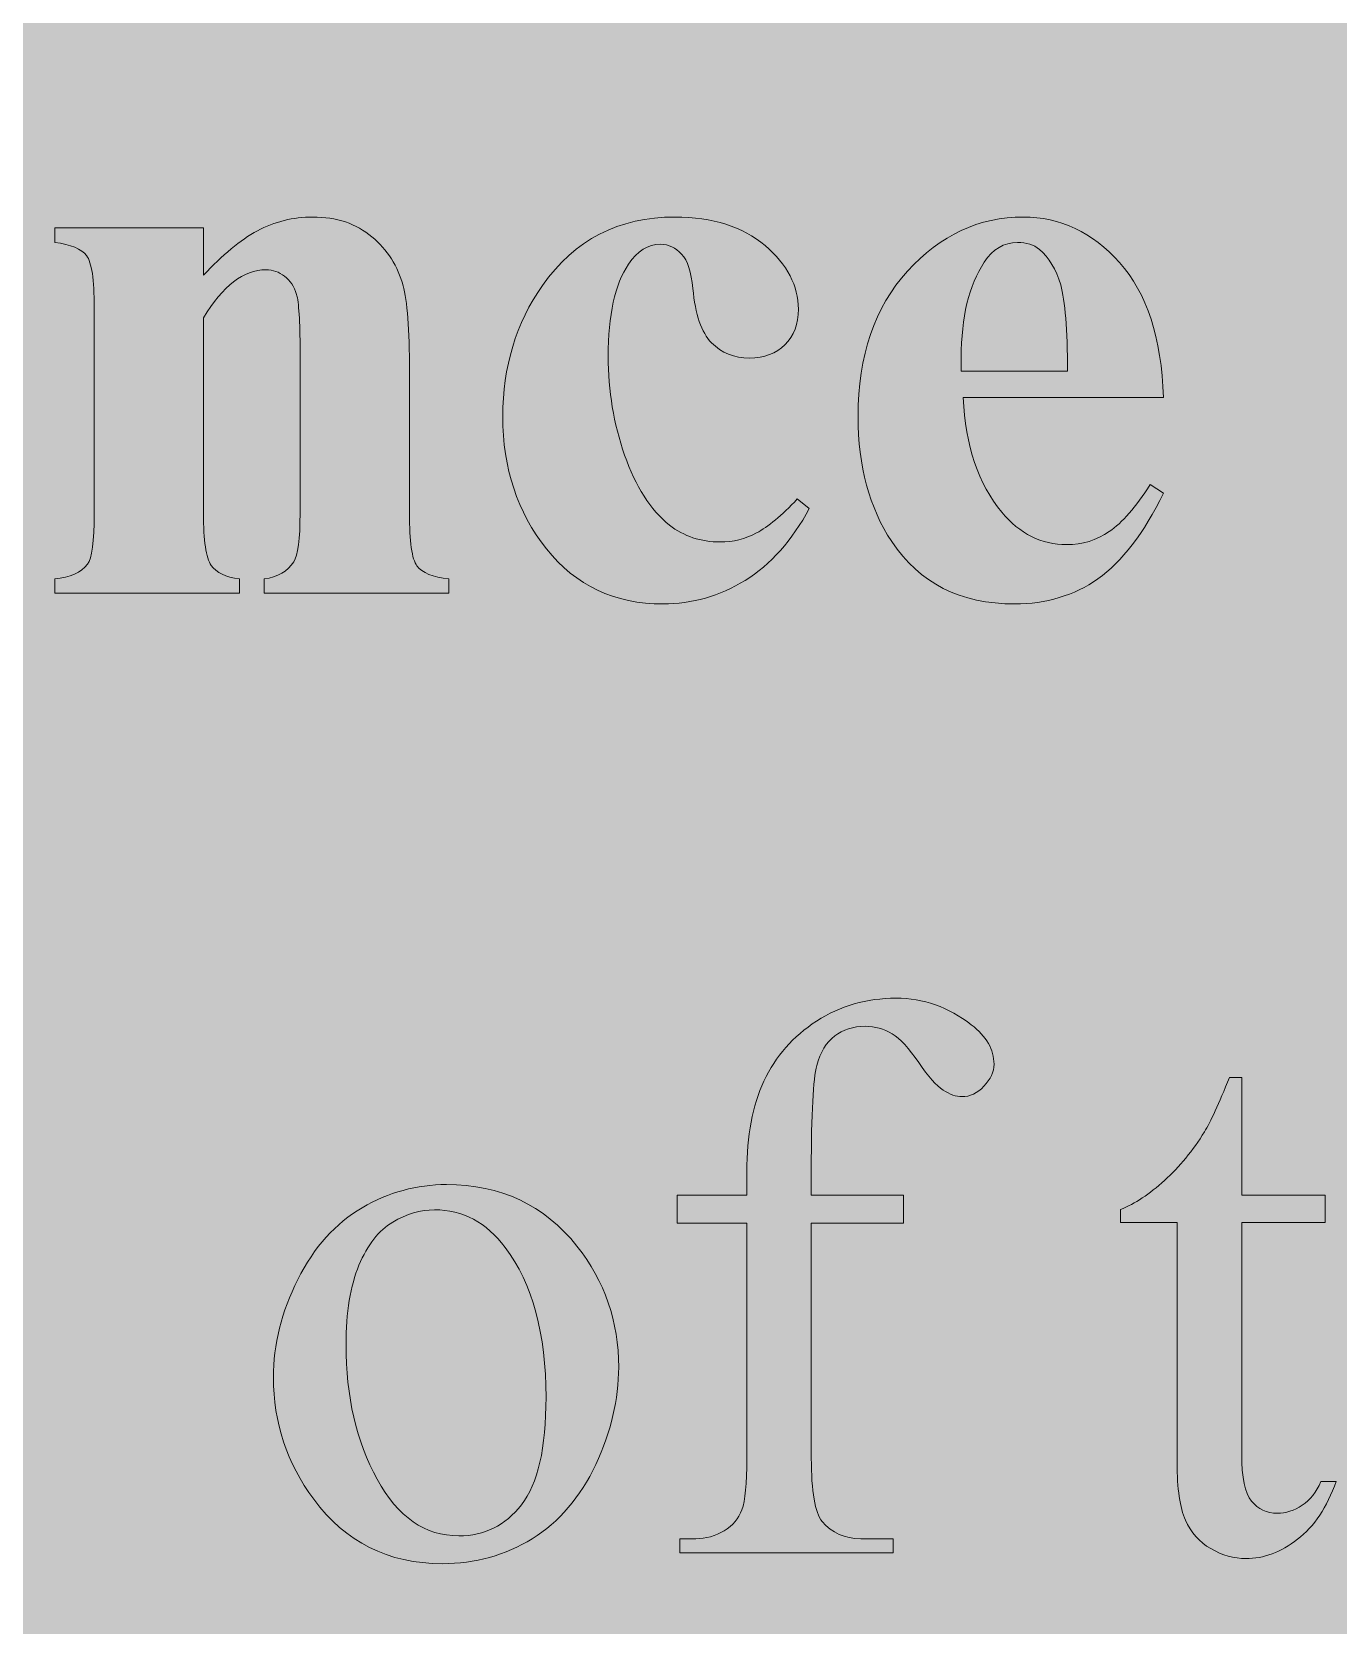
# Model space of a CAD drawing. Header units: inches. Extents: x -1481 to -429, y -1676 to -696.
# Drawn here: x -554.21 to -545, y -913.89 to -902.65 of the extents above; entities that cross this region are included whole.
import ezdxf

# ---------------------------------------------------------------- set-up
doc = ezdxf.new("R2010")
doc.units = ezdxf.units.IN
doc.header["$MEASUREMENT"] = 0
doc.layers.add('Layer 1', color=7, linetype='Continuous')

# ---------------------------------------------------------------- blocks, each defined once
blk = doc.blocks.new('block 2')
at = {"layer": 'Layer 1', "true_color": 0x009344}
h = blk.add_hatch(color=114, dxfattribs=at)
h.dxf.hatch_style = 2
h.paths.add_polyline_path([(-429.175, -985.727), (-669.175, -985.727), (-669.175, -695.727), (-429.175, -695.727)])
blk = doc.blocks.new('block 438')
at = {"layer": 'Layer 1', "true_color": 0x8cc63e}
h = blk.add_hatch(color=73, dxfattribs=at)
h.dxf.hatch_style = 2
edge = h.paths.add_edge_path()
edge.add_spline(control_points=[(-553.001, -904.034), (-553.001, -904.034), (-553.001, -904.367), (-553.001, -904.367), (-552.868, -904.224), (-552.742, -904.12), (-552.621, -904.054), (-552.499, -903.989), (-552.369, -903.957), (-552.23, -903.957), (-552.062, -903.957), (-551.924, -904.003), (-551.814, -904.096), (-551.704, -904.188), (-551.63, -904.304), (-551.594, -904.441), (-551.564, -904.546), (-551.549, -904.747), (-551.549, -905.044), (-551.549, -905.044), (-551.549, -906.047), (-551.549, -906.047), (-551.549, -906.245), (-551.532, -906.368), (-551.496, -906.417), (-551.46, -906.466), (-551.385, -906.496), (-551.271, -906.509), (-551.271, -906.509), (-551.271, -906.608), (-551.271, -906.608), (-551.271, -906.608), (-552.574, -906.608), (-552.574, -906.608), (-552.574, -906.608), (-552.574, -906.509), (-552.574, -906.509), (-552.477, -906.496), (-552.407, -906.456), (-552.365, -906.388), (-552.335, -906.342), (-552.32, -906.228), (-552.32, -906.047), (-552.32, -906.047), (-552.32, -904.901), (-552.32, -904.901), (-552.32, -904.69), (-552.329, -904.557), (-552.345, -904.502), (-552.362, -904.447), (-552.39, -904.404), (-552.429, -904.374), (-552.469, -904.344), (-552.512, -904.329), (-552.56, -904.329), (-552.718, -904.329), (-552.865, -904.441), (-553.001, -904.667), (-553.001, -904.667), (-553.001, -906.047), (-553.001, -906.047), (-553.001, -906.239), (-552.983, -906.361), (-552.947, -906.413), (-552.911, -906.464), (-552.844, -906.496), (-552.747, -906.509), (-552.747, -906.509), (-552.747, -906.608), (-552.747, -906.608), (-552.747, -906.608), (-554.05, -906.608), (-554.05, -906.608), (-554.05, -906.608), (-554.05, -906.509), (-554.05, -906.509), (-553.941, -906.498), (-553.864, -906.463), (-553.818, -906.405), (-553.787, -906.364), (-553.771, -906.245), (-553.771, -906.047), (-553.771, -906.047), (-553.771, -904.593), (-553.771, -904.593), (-553.771, -904.398), (-553.789, -904.277), (-553.825, -904.229), (-553.861, -904.182), (-553.936, -904.15), (-554.05, -904.136), (-554.05, -904.136), (-554.05, -904.034), (-554.05, -904.034), (-554.05, -904.034), (-553.001, -904.034), (-553.001, -904.034)], knot_values=[0, 0, 0, 0, 1, 1, 1, 2, 2, 2, 3, 3, 3, 4, 4, 4, 5, 5, 5, 6, 6, 6, 7, 7, 7, 8, 8, 8, 9, 9, 9, 10, 10, 10, 11, 11, 11, 12, 12, 12, 13, 13, 13, 14, 14, 14, 15, 15, 15, 16, 16, 16, 17, 17, 17, 18, 18, 18, 19, 19, 19, 20, 20, 20, 21, 21, 21, 22, 22, 22, 23, 23, 23, 24, 24, 24, 25, 25, 25, 26, 26, 26, 27, 27, 27, 28, 28, 28, 29, 29, 29, 30, 30, 30, 31, 31, 31, 32, 32, 32, 32], degree=3, periodic=1)
h = blk.add_hatch(color=73, dxfattribs=at)
h.dxf.hatch_style = 2
edge = h.paths.add_edge_path()
edge.add_spline(control_points=[(-548.815, -905.945), (-548.815, -905.945), (-548.73, -906.011), (-548.73, -906.011), (-548.851, -906.238), (-549.002, -906.408), (-549.183, -906.519), (-549.364, -906.63), (-549.556, -906.685), (-549.76, -906.685), (-550.103, -906.685), (-550.377, -906.556), (-550.583, -906.297), (-550.789, -906.038), (-550.891, -905.727), (-550.891, -905.364), (-550.891, -905.013), (-550.798, -904.705), (-550.611, -904.439), (-550.385, -904.117), (-550.074, -903.957), (-549.677, -903.957), (-549.411, -903.957), (-549.2, -904.024), (-549.042, -904.158), (-548.886, -904.292), (-548.807, -904.441), (-548.807, -904.607), (-548.807, -904.711), (-548.839, -904.795), (-548.902, -904.857), (-548.965, -904.919), (-549.048, -904.951), (-549.151, -904.951), (-549.259, -904.951), (-549.349, -904.915), (-549.42, -904.843), (-549.49, -904.772), (-549.534, -904.644), (-549.551, -904.461), (-549.562, -904.345), (-549.588, -904.264), (-549.63, -904.218), (-549.673, -904.173), (-549.722, -904.149), (-549.779, -904.149), (-549.867, -904.149), (-549.942, -904.196), (-550.005, -904.29), (-550.1, -904.431), (-550.148, -904.648), (-550.148, -904.94), (-550.148, -905.182), (-550.109, -905.414), (-550.032, -905.635), (-549.955, -905.856), (-549.85, -906.021), (-549.716, -906.129), (-549.615, -906.208), (-549.495, -906.248), (-549.358, -906.248), (-549.268, -906.248), (-549.182, -906.227), (-549.102, -906.184), (-549.021, -906.142), (-548.925, -906.062), (-548.815, -905.945)], knot_values=[0, 0, 0, 0, 1, 1, 1, 2, 2, 2, 3, 3, 3, 4, 4, 4, 5, 5, 5, 6, 6, 6, 7, 7, 7, 8, 8, 8, 9, 9, 9, 10, 10, 10, 11, 11, 11, 12, 12, 12, 13, 13, 13, 14, 14, 14, 15, 15, 15, 16, 16, 16, 17, 17, 17, 18, 18, 18, 19, 19, 19, 20, 20, 20, 21, 21, 21, 22, 22, 22, 22], degree=3, periodic=1)
h = blk.add_hatch(color=73, dxfattribs=at)
h.dxf.hatch_style = 2
edge = h.paths.add_edge_path()
edge.add_spline(control_points=[(-546.233, -905.229), (-546.233, -905.229), (-547.645, -905.229), (-547.645, -905.229), (-547.629, -905.57), (-547.538, -905.84), (-547.373, -906.038), (-547.246, -906.191), (-547.094, -906.267), (-546.916, -906.267), (-546.806, -906.267), (-546.705, -906.236), (-546.615, -906.174), (-546.525, -906.113), (-546.429, -906.003), (-546.326, -905.843), (-546.326, -905.843), (-546.233, -905.903), (-546.233, -905.903), (-546.372, -906.188), (-546.527, -906.389), (-546.695, -906.508), (-546.864, -906.626), (-547.06, -906.685), (-547.282, -906.685), (-547.664, -906.685), (-547.953, -906.539), (-548.149, -906.245), (-548.307, -906.008), (-548.386, -905.714), (-548.386, -905.364), (-548.386, -904.934), (-548.27, -904.593), (-548.038, -904.338), (-547.805, -904.084), (-547.533, -903.957), (-547.221, -903.957), (-546.961, -903.957), (-546.734, -904.064), (-546.543, -904.278), (-546.351, -904.492), (-546.247, -904.809), (-546.233, -905.229)], knot_values=[0, 0, 0, 0, 1, 1, 1, 2, 2, 2, 3, 3, 3, 4, 4, 4, 5, 5, 5, 6, 6, 6, 7, 7, 7, 8, 8, 8, 9, 9, 9, 10, 10, 10, 11, 11, 11, 12, 12, 12, 13, 13, 13, 14, 14, 14, 14], degree=3, periodic=1)
edge = h.paths.add_edge_path()
edge.add_spline(control_points=[(-546.91, -905.044), (-546.91, -904.749), (-546.926, -904.546), (-546.958, -904.436), (-546.99, -904.326), (-547.041, -904.242), (-547.108, -904.185), (-547.147, -904.152), (-547.198, -904.136), (-547.263, -904.136), (-547.358, -904.136), (-547.436, -904.183), (-547.497, -904.276), (-547.605, -904.44), (-547.659, -904.663), (-547.659, -904.948), (-547.659, -904.948), (-547.659, -905.044), (-547.659, -905.044), (-547.659, -905.044), (-546.91, -905.044), (-546.91, -905.044)], knot_values=[0, 0, 0, 0, 1, 1, 1, 2, 2, 2, 3, 3, 3, 4, 4, 4, 5, 5, 5, 6, 6, 6, 7, 7, 7, 7], degree=3, periodic=1)
h = blk.add_hatch(color=73, dxfattribs=at)
h.dxf.hatch_style = 2
edge = h.paths.add_edge_path()
edge.add_spline(control_points=[(-548.716, -911.051), (-548.716, -911.051), (-548.716, -912.708), (-548.716, -912.708), (-548.716, -912.943), (-548.691, -913.092), (-548.639, -913.155), (-548.571, -913.235), (-548.481, -913.276), (-548.367, -913.276), (-548.367, -913.276), (-548.138, -913.276), (-548.138, -913.276), (-548.138, -913.276), (-548.138, -913.375), (-548.138, -913.375), (-548.138, -913.375), (-549.644, -913.375), (-549.644, -913.375), (-549.644, -913.375), (-549.644, -913.276), (-549.644, -913.276), (-549.644, -913.276), (-549.531, -913.276), (-549.531, -913.276), (-549.458, -913.276), (-549.391, -913.257), (-549.33, -913.22), (-549.27, -913.184), (-549.228, -913.134), (-549.205, -913.072), (-549.182, -913.01), (-549.171, -912.888), (-549.171, -912.708), (-549.171, -912.708), (-549.171, -911.051), (-549.171, -911.051), (-549.171, -911.051), (-549.661, -911.051), (-549.661, -911.051), (-549.661, -911.051), (-549.661, -910.853), (-549.661, -910.853), (-549.661, -910.853), (-549.171, -910.853), (-549.171, -910.853), (-549.171, -910.853), (-549.171, -910.688), (-549.171, -910.688), (-549.171, -910.436), (-549.13, -910.223), (-549.05, -910.049), (-548.969, -909.875), (-548.845, -909.734), (-548.679, -909.626), (-548.513, -909.519), (-548.326, -909.465), (-548.119, -909.465), (-547.926, -909.465), (-547.749, -909.528), (-547.588, -909.652), (-547.481, -909.735), (-547.428, -909.828), (-547.428, -909.93), (-547.428, -909.985), (-547.452, -910.037), (-547.499, -910.086), (-547.547, -910.135), (-547.598, -910.159), (-547.654, -910.159), (-547.696, -910.159), (-547.74, -910.144), (-547.787, -910.113), (-547.834, -910.083), (-547.891, -910.018), (-547.959, -909.918), (-548.027, -909.818), (-548.09, -909.75), (-548.146, -909.716), (-548.203, -909.681), (-548.267, -909.663), (-548.336, -909.663), (-548.421, -909.663), (-548.492, -909.686), (-548.551, -909.731), (-548.61, -909.776), (-548.652, -909.846), (-548.678, -909.94), (-548.703, -910.034), (-548.716, -910.278), (-548.716, -910.671), (-548.716, -910.671), (-548.716, -910.853), (-548.716, -910.853), (-548.716, -910.853), (-548.066, -910.853), (-548.066, -910.853), (-548.066, -910.853), (-548.066, -911.051), (-548.066, -911.051), (-548.066, -911.051), (-548.716, -911.051), (-548.716, -911.051)], knot_values=[0, 0, 0, 0, 1, 1, 1, 2, 2, 2, 3, 3, 3, 4, 4, 4, 5, 5, 5, 6, 6, 6, 7, 7, 7, 8, 8, 8, 9, 9, 9, 10, 10, 10, 11, 11, 11, 12, 12, 12, 13, 13, 13, 14, 14, 14, 15, 15, 15, 16, 16, 16, 17, 17, 17, 18, 18, 18, 19, 19, 19, 20, 20, 20, 21, 21, 21, 22, 22, 22, 23, 23, 23, 24, 24, 24, 25, 25, 25, 26, 26, 26, 27, 27, 27, 28, 28, 28, 29, 29, 29, 30, 30, 30, 31, 31, 31, 32, 32, 32, 33, 33, 33, 34, 34, 34, 34], degree=3, periodic=1)
h = blk.add_hatch(color=73, dxfattribs=at)
h.dxf.hatch_style = 2
edge = h.paths.add_edge_path()
edge.add_spline(control_points=[(-545.682, -910.024), (-545.682, -910.024), (-545.682, -910.853), (-545.682, -910.853), (-545.682, -910.853), (-545.093, -910.853), (-545.093, -910.853), (-545.093, -910.853), (-545.093, -911.046), (-545.093, -911.046), (-545.093, -911.046), (-545.682, -911.046), (-545.682, -911.046), (-545.682, -911.046), (-545.682, -912.681), (-545.682, -912.681), (-545.682, -912.844), (-545.659, -912.954), (-545.612, -913.011), (-545.565, -913.068), (-545.505, -913.097), (-545.432, -913.097), (-545.371, -913.097), (-545.312, -913.078), (-545.255, -913.04), (-545.198, -913.003), (-545.154, -912.947), (-545.123, -912.873), (-545.123, -912.873), (-545.016, -912.873), (-545.016, -912.873), (-545.08, -913.054), (-545.171, -913.189), (-545.288, -913.28), (-545.406, -913.371), (-545.527, -913.416), (-545.652, -913.416), (-545.736, -913.416), (-545.819, -913.393), (-545.9, -913.346), (-545.98, -913.299), (-546.04, -913.232), (-546.079, -913.145), (-546.117, -913.058), (-546.137, -912.923), (-546.137, -912.742), (-546.137, -912.742), (-546.137, -911.046), (-546.137, -911.046), (-546.137, -911.046), (-546.536, -911.046), (-546.536, -911.046), (-546.536, -911.046), (-546.536, -910.955), (-546.536, -910.955), (-546.435, -910.914), (-546.332, -910.846), (-546.226, -910.75), (-546.12, -910.653), (-546.026, -910.539), (-545.944, -910.407), (-545.902, -910.337), (-545.843, -910.209), (-545.768, -910.024), (-545.768, -910.024), (-545.682, -910.024), (-545.682, -910.024)], knot_values=[0, 0, 0, 0, 1, 1, 1, 2, 2, 2, 3, 3, 3, 4, 4, 4, 5, 5, 5, 6, 6, 6, 7, 7, 7, 8, 8, 8, 9, 9, 9, 10, 10, 10, 11, 11, 11, 12, 12, 12, 13, 13, 13, 14, 14, 14, 15, 15, 15, 16, 16, 16, 17, 17, 17, 18, 18, 18, 19, 19, 19, 20, 20, 20, 21, 21, 21, 22, 22, 22, 22], degree=3, periodic=1)
h = blk.add_hatch(color=73, dxfattribs=at)
h.dxf.hatch_style = 2
edge = h.paths.add_edge_path()
edge.add_spline(control_points=[(-551.288, -910.779), (-550.906, -910.779), (-550.6, -910.923), (-550.368, -911.213), (-550.172, -911.461), (-550.074, -911.746), (-550.074, -912.067), (-550.074, -912.293), (-550.128, -912.521), (-550.236, -912.753), (-550.344, -912.984), (-550.494, -913.158), (-550.684, -913.276), (-550.874, -913.393), (-551.085, -913.452), (-551.318, -913.452), (-551.698, -913.452), (-552, -913.3), (-552.224, -912.998), (-552.413, -912.743), (-552.508, -912.456), (-552.508, -912.139), (-552.508, -911.907), (-552.45, -911.677), (-552.336, -911.449), (-552.221, -911.22), (-552.07, -911.051), (-551.883, -910.942), (-551.696, -910.833), (-551.497, -910.779), (-551.288, -910.779)], knot_values=[0, 0, 0, 0, 1, 1, 1, 2, 2, 2, 3, 3, 3, 4, 4, 4, 5, 5, 5, 6, 6, 6, 7, 7, 7, 8, 8, 8, 9, 9, 9, 10, 10, 10, 10], degree=3, periodic=1)
edge = h.paths.add_edge_path()
edge.add_spline(control_points=[(-551.373, -910.957), (-551.471, -910.957), (-551.568, -910.986), (-551.667, -911.044), (-551.765, -911.102), (-551.844, -911.203), (-551.905, -911.348), (-551.965, -911.493), (-551.996, -911.68), (-551.996, -911.907), (-551.996, -912.274), (-551.923, -912.591), (-551.777, -912.857), (-551.631, -913.123), (-551.439, -913.256), (-551.2, -913.256), (-551.022, -913.256), (-550.875, -913.183), (-550.759, -913.036), (-550.644, -912.889), (-550.586, -912.637), (-550.586, -912.279), (-550.586, -911.831), (-550.682, -911.479), (-550.875, -911.222), (-551.005, -911.046), (-551.171, -910.957), (-551.373, -910.957)], knot_values=[0, 0, 0, 0, 1, 1, 1, 2, 2, 2, 3, 3, 3, 4, 4, 4, 5, 5, 5, 6, 6, 6, 7, 7, 7, 8, 8, 8, 9, 9, 9, 9], degree=3, periodic=1)
at = {"layer": 'Layer 1', "lineweight": 0}
for points, knots in [([(-553.001, -904.034), (-553.001, -904.034), (-553.001, -904.367), (-553.001, -904.367), (-552.868, -904.224), (-552.742, -904.12), (-552.621, -904.054), (-552.499, -903.989), (-552.369, -903.957), (-552.23, -903.957), (-552.062, -903.957), (-551.924, -904.003), (-551.814, -904.096), (-551.704, -904.188), (-551.63, -904.304), (-551.594, -904.441), (-551.564, -904.546), (-551.549, -904.747), (-551.549, -905.044), (-551.549, -905.044), (-551.549, -906.047), (-551.549, -906.047), (-551.549, -906.245), (-551.532, -906.368), (-551.496, -906.417), (-551.46, -906.466), (-551.385, -906.496), (-551.271, -906.509), (-551.271, -906.509), (-551.271, -906.608), (-551.271, -906.608), (-551.271, -906.608), (-552.574, -906.608), (-552.574, -906.608), (-552.574, -906.608), (-552.574, -906.509), (-552.574, -906.509), (-552.477, -906.496), (-552.407, -906.456), (-552.365, -906.388), (-552.335, -906.342), (-552.32, -906.228), (-552.32, -906.047), (-552.32, -906.047), (-552.32, -904.901), (-552.32, -904.901), (-552.32, -904.69), (-552.329, -904.557), (-552.345, -904.502), (-552.362, -904.447), (-552.39, -904.404), (-552.429, -904.374), (-552.469, -904.344), (-552.512, -904.329), (-552.56, -904.329), (-552.718, -904.329), (-552.865, -904.441), (-553.001, -904.667), (-553.001, -904.667), (-553.001, -906.047), (-553.001, -906.047), (-553.001, -906.239), (-552.983, -906.361), (-552.947, -906.413), (-552.911, -906.464), (-552.844, -906.496), (-552.747, -906.509), (-552.747, -906.509), (-552.747, -906.608), (-552.747, -906.608), (-552.747, -906.608), (-554.05, -906.608), (-554.05, -906.608), (-554.05, -906.608), (-554.05, -906.509), (-554.05, -906.509), (-553.941, -906.498), (-553.864, -906.463), (-553.818, -906.405), (-553.787, -906.364), (-553.771, -906.245), (-553.771, -906.047), (-553.771, -906.047), (-553.771, -904.593), (-553.771, -904.593), (-553.771, -904.398), (-553.789, -904.277), (-553.825, -904.229), (-553.861, -904.182), (-553.936, -904.15), (-554.05, -904.136), (-554.05, -904.136), (-554.05, -904.034), (-554.05, -904.034), (-554.05, -904.034), (-553.001, -904.034), (-553.001, -904.034)], [0, 0, 0, 0, 1, 1, 1, 2, 2, 2, 3, 3, 3, 4, 4, 4, 5, 5, 5, 6, 6, 6, 7, 7, 7, 8, 8, 8, 9, 9, 9, 10, 10, 10, 11, 11, 11, 12, 12, 12, 13, 13, 13, 14, 14, 14, 15, 15, 15, 16, 16, 16, 17, 17, 17, 18, 18, 18, 19, 19, 19, 20, 20, 20, 21, 21, 21, 22, 22, 22, 23, 23, 23, 24, 24, 24, 25, 25, 25, 26, 26, 26, 27, 27, 27, 28, 28, 28, 29, 29, 29, 30, 30, 30, 31, 31, 31, 32, 32, 32, 32]), ([(-548.815, -905.945), (-548.815, -905.945), (-548.73, -906.011), (-548.73, -906.011), (-548.851, -906.238), (-549.002, -906.408), (-549.183, -906.519), (-549.364, -906.63), (-549.556, -906.685), (-549.76, -906.685), (-550.103, -906.685), (-550.377, -906.556), (-550.583, -906.297), (-550.789, -906.038), (-550.891, -905.727), (-550.891, -905.364), (-550.891, -905.013), (-550.798, -904.705), (-550.611, -904.439), (-550.385, -904.117), (-550.074, -903.957), (-549.677, -903.957), (-549.411, -903.957), (-549.2, -904.024), (-549.042, -904.158), (-548.886, -904.292), (-548.807, -904.441), (-548.807, -904.607), (-548.807, -904.711), (-548.839, -904.795), (-548.902, -904.857), (-548.965, -904.919), (-549.048, -904.951), (-549.151, -904.951), (-549.259, -904.951), (-549.349, -904.915), (-549.42, -904.843), (-549.49, -904.772), (-549.534, -904.644), (-549.551, -904.461), (-549.562, -904.345), (-549.588, -904.264), (-549.63, -904.218), (-549.673, -904.173), (-549.722, -904.149), (-549.779, -904.149), (-549.867, -904.149), (-549.942, -904.196), (-550.005, -904.29), (-550.1, -904.431), (-550.148, -904.648), (-550.148, -904.94), (-550.148, -905.182), (-550.109, -905.414), (-550.032, -905.635), (-549.955, -905.856), (-549.85, -906.021), (-549.716, -906.129), (-549.615, -906.208), (-549.495, -906.248), (-549.358, -906.248), (-549.268, -906.248), (-549.182, -906.227), (-549.102, -906.184), (-549.021, -906.142), (-548.925, -906.062), (-548.815, -905.945)], [0, 0, 0, 0, 1, 1, 1, 2, 2, 2, 3, 3, 3, 4, 4, 4, 5, 5, 5, 6, 6, 6, 7, 7, 7, 8, 8, 8, 9, 9, 9, 10, 10, 10, 11, 11, 11, 12, 12, 12, 13, 13, 13, 14, 14, 14, 15, 15, 15, 16, 16, 16, 17, 17, 17, 18, 18, 18, 19, 19, 19, 20, 20, 20, 21, 21, 21, 22, 22, 22, 22]), ([(-546.233, -905.229), (-546.233, -905.229), (-547.645, -905.229), (-547.645, -905.229), (-547.629, -905.57), (-547.538, -905.84), (-547.373, -906.038), (-547.246, -906.191), (-547.094, -906.267), (-546.916, -906.267), (-546.806, -906.267), (-546.705, -906.236), (-546.615, -906.174), (-546.525, -906.113), (-546.429, -906.003), (-546.326, -905.843), (-546.326, -905.843), (-546.233, -905.903), (-546.233, -905.903), (-546.372, -906.188), (-546.527, -906.389), (-546.695, -906.508), (-546.864, -906.626), (-547.06, -906.685), (-547.282, -906.685), (-547.664, -906.685), (-547.953, -906.539), (-548.149, -906.245), (-548.307, -906.008), (-548.386, -905.714), (-548.386, -905.364), (-548.386, -904.934), (-548.27, -904.593), (-548.038, -904.338), (-547.805, -904.084), (-547.533, -903.957), (-547.221, -903.957), (-546.961, -903.957), (-546.734, -904.064), (-546.543, -904.278), (-546.351, -904.492), (-546.247, -904.809), (-546.233, -905.229)], [0, 0, 0, 0, 1, 1, 1, 2, 2, 2, 3, 3, 3, 4, 4, 4, 5, 5, 5, 6, 6, 6, 7, 7, 7, 8, 8, 8, 9, 9, 9, 10, 10, 10, 11, 11, 11, 12, 12, 12, 13, 13, 13, 14, 14, 14, 14]), ([(-546.91, -905.044), (-546.91, -904.749), (-546.926, -904.546), (-546.958, -904.436), (-546.99, -904.326), (-547.041, -904.242), (-547.108, -904.185), (-547.147, -904.152), (-547.198, -904.136), (-547.263, -904.136), (-547.358, -904.136), (-547.436, -904.183), (-547.497, -904.276), (-547.605, -904.44), (-547.659, -904.663), (-547.659, -904.948), (-547.659, -904.948), (-547.659, -905.044), (-547.659, -905.044), (-547.659, -905.044), (-546.91, -905.044), (-546.91, -905.044)], [0, 0, 0, 0, 1, 1, 1, 2, 2, 2, 3, 3, 3, 4, 4, 4, 5, 5, 5, 6, 6, 6, 7, 7, 7, 7]), ([(-548.716, -911.051), (-548.716, -911.051), (-548.716, -912.708), (-548.716, -912.708), (-548.716, -912.943), (-548.691, -913.092), (-548.639, -913.155), (-548.571, -913.235), (-548.481, -913.276), (-548.367, -913.276), (-548.367, -913.276), (-548.138, -913.276), (-548.138, -913.276), (-548.138, -913.276), (-548.138, -913.375), (-548.138, -913.375), (-548.138, -913.375), (-549.644, -913.375), (-549.644, -913.375), (-549.644, -913.375), (-549.644, -913.276), (-549.644, -913.276), (-549.644, -913.276), (-549.531, -913.276), (-549.531, -913.276), (-549.458, -913.276), (-549.391, -913.257), (-549.33, -913.22), (-549.27, -913.184), (-549.228, -913.134), (-549.205, -913.072), (-549.182, -913.01), (-549.171, -912.888), (-549.171, -912.708), (-549.171, -912.708), (-549.171, -911.051), (-549.171, -911.051), (-549.171, -911.051), (-549.661, -911.051), (-549.661, -911.051), (-549.661, -911.051), (-549.661, -910.853), (-549.661, -910.853), (-549.661, -910.853), (-549.171, -910.853), (-549.171, -910.853), (-549.171, -910.853), (-549.171, -910.688), (-549.171, -910.688), (-549.171, -910.436), (-549.13, -910.223), (-549.05, -910.049), (-548.969, -909.875), (-548.845, -909.734), (-548.679, -909.626), (-548.513, -909.519), (-548.326, -909.465), (-548.119, -909.465), (-547.926, -909.465), (-547.749, -909.528), (-547.588, -909.652), (-547.481, -909.735), (-547.428, -909.828), (-547.428, -909.93), (-547.428, -909.985), (-547.452, -910.037), (-547.499, -910.086), (-547.547, -910.135), (-547.598, -910.159), (-547.654, -910.159), (-547.696, -910.159), (-547.74, -910.144), (-547.787, -910.113), (-547.834, -910.083), (-547.891, -910.018), (-547.959, -909.918), (-548.027, -909.818), (-548.09, -909.75), (-548.146, -909.716), (-548.203, -909.681), (-548.267, -909.663), (-548.336, -909.663), (-548.421, -909.663), (-548.492, -909.686), (-548.551, -909.731), (-548.61, -909.776), (-548.652, -909.846), (-548.678, -909.94), (-548.703, -910.034), (-548.716, -910.278), (-548.716, -910.671), (-548.716, -910.671), (-548.716, -910.853), (-548.716, -910.853), (-548.716, -910.853), (-548.066, -910.853), (-548.066, -910.853), (-548.066, -910.853), (-548.066, -911.051), (-548.066, -911.051), (-548.066, -911.051), (-548.716, -911.051), (-548.716, -911.051)], [0, 0, 0, 0, 1, 1, 1, 2, 2, 2, 3, 3, 3, 4, 4, 4, 5, 5, 5, 6, 6, 6, 7, 7, 7, 8, 8, 8, 9, 9, 9, 10, 10, 10, 11, 11, 11, 12, 12, 12, 13, 13, 13, 14, 14, 14, 15, 15, 15, 16, 16, 16, 17, 17, 17, 18, 18, 18, 19, 19, 19, 20, 20, 20, 21, 21, 21, 22, 22, 22, 23, 23, 23, 24, 24, 24, 25, 25, 25, 26, 26, 26, 27, 27, 27, 28, 28, 28, 29, 29, 29, 30, 30, 30, 31, 31, 31, 32, 32, 32, 33, 33, 33, 34, 34, 34, 34]), ([(-545.682, -910.024), (-545.682, -910.024), (-545.682, -910.853), (-545.682, -910.853), (-545.682, -910.853), (-545.093, -910.853), (-545.093, -910.853), (-545.093, -910.853), (-545.093, -911.046), (-545.093, -911.046), (-545.093, -911.046), (-545.682, -911.046), (-545.682, -911.046), (-545.682, -911.046), (-545.682, -912.681), (-545.682, -912.681), (-545.682, -912.844), (-545.659, -912.954), (-545.612, -913.011), (-545.565, -913.068), (-545.505, -913.097), (-545.432, -913.097), (-545.371, -913.097), (-545.312, -913.078), (-545.255, -913.04), (-545.198, -913.003), (-545.154, -912.947), (-545.123, -912.873), (-545.123, -912.873), (-545.016, -912.873), (-545.016, -912.873), (-545.08, -913.054), (-545.171, -913.189), (-545.288, -913.28), (-545.406, -913.371), (-545.527, -913.416), (-545.652, -913.416), (-545.736, -913.416), (-545.819, -913.393), (-545.9, -913.346), (-545.98, -913.299), (-546.04, -913.232), (-546.079, -913.145), (-546.117, -913.058), (-546.137, -912.923), (-546.137, -912.742), (-546.137, -912.742), (-546.137, -911.046), (-546.137, -911.046), (-546.137, -911.046), (-546.536, -911.046), (-546.536, -911.046), (-546.536, -911.046), (-546.536, -910.955), (-546.536, -910.955), (-546.435, -910.914), (-546.332, -910.846), (-546.226, -910.75), (-546.12, -910.653), (-546.026, -910.539), (-545.944, -910.407), (-545.902, -910.337), (-545.843, -910.209), (-545.768, -910.024), (-545.768, -910.024), (-545.682, -910.024), (-545.682, -910.024)], [0, 0, 0, 0, 1, 1, 1, 2, 2, 2, 3, 3, 3, 4, 4, 4, 5, 5, 5, 6, 6, 6, 7, 7, 7, 8, 8, 8, 9, 9, 9, 10, 10, 10, 11, 11, 11, 12, 12, 12, 13, 13, 13, 14, 14, 14, 15, 15, 15, 16, 16, 16, 17, 17, 17, 18, 18, 18, 19, 19, 19, 20, 20, 20, 21, 21, 21, 22, 22, 22, 22]), ([(-551.288, -910.779), (-550.906, -910.779), (-550.6, -910.923), (-550.368, -911.213), (-550.172, -911.461), (-550.074, -911.746), (-550.074, -912.067), (-550.074, -912.293), (-550.128, -912.521), (-550.236, -912.753), (-550.344, -912.984), (-550.494, -913.158), (-550.684, -913.276), (-550.874, -913.393), (-551.085, -913.452), (-551.318, -913.452), (-551.698, -913.452), (-552, -913.3), (-552.224, -912.998), (-552.413, -912.743), (-552.508, -912.456), (-552.508, -912.139), (-552.508, -911.907), (-552.45, -911.677), (-552.336, -911.449), (-552.221, -911.22), (-552.07, -911.051), (-551.883, -910.942), (-551.696, -910.833), (-551.497, -910.779), (-551.288, -910.779)], [0, 0, 0, 0, 1, 1, 1, 2, 2, 2, 3, 3, 3, 4, 4, 4, 5, 5, 5, 6, 6, 6, 7, 7, 7, 8, 8, 8, 9, 9, 9, 10, 10, 10, 10]), ([(-551.373, -910.957), (-551.471, -910.957), (-551.568, -910.986), (-551.667, -911.044), (-551.765, -911.102), (-551.844, -911.203), (-551.905, -911.348), (-551.965, -911.493), (-551.996, -911.68), (-551.996, -911.907), (-551.996, -912.274), (-551.923, -912.591), (-551.777, -912.857), (-551.631, -913.123), (-551.439, -913.256), (-551.2, -913.256), (-551.022, -913.256), (-550.875, -913.183), (-550.759, -913.036), (-550.644, -912.889), (-550.586, -912.637), (-550.586, -912.279), (-550.586, -911.831), (-550.682, -911.479), (-550.875, -911.222), (-551.005, -911.046), (-551.171, -910.957), (-551.373, -910.957)], [0, 0, 0, 0, 1, 1, 1, 2, 2, 2, 3, 3, 3, 4, 4, 4, 5, 5, 5, 6, 6, 6, 7, 7, 7, 8, 8, 8, 9, 9, 9, 9])]:
    blk.add_open_spline(points, degree=3, knots=knots, dxfattribs=at)

msp = doc.modelspace()

# ---------------------------------------------------------------- hatches: boundary and pattern name
at = {"layer": 'Layer 1', "true_color": 0x006738}
h = msp.add_hatch(color=116, dxfattribs=at)
h.dxf.hatch_style = 2
h.paths.add_polyline_path([(-484.406, -970.727), (-654.406, -970.727), (-654.406, -751.646), (-484.406, -751.646)])

# ---------------------------------------------------------------- block references
at = {"layer": 'Layer 1'}
for name in ['block 2', 'block 438']:
    msp.add_blockref(name, (0, 0), dxfattribs=at)

doc.saveas('drawing.dxf')
